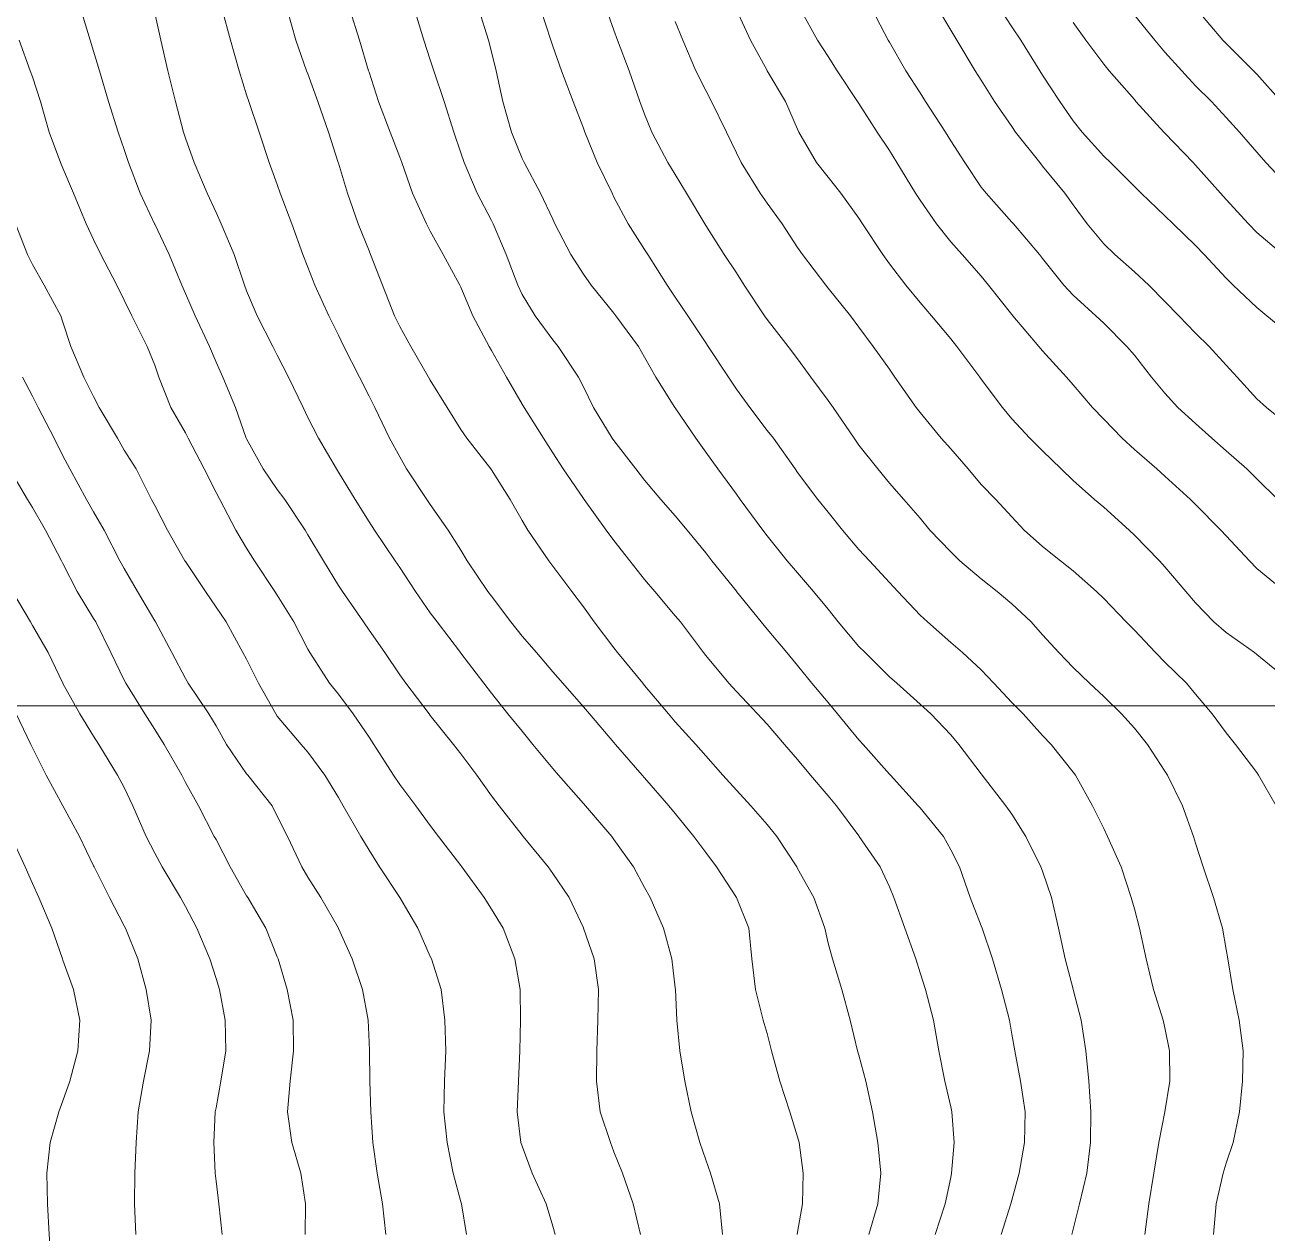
# Model space of a CAD drawing. Header units: centimetres. Extents: x 0 to 642158, y -847 to 649707.
# Drawn here: x 617091.13 to 617111.42, y 620278.77 to 620298.5 of the extents above; entities that cross this region are included whole.
import ezdxf

# ---------------------------------------------------------------- set-up
doc = ezdxf.new("R2010")
doc.units = ezdxf.units.CM
doc.header["$MEASUREMENT"] = 0
doc.layers.add('MEV_grille', color=254, linetype='Continuous', lineweight=9)
doc.layers.add('WAL_topographie 0.5', color=253, linetype='Continuous', lineweight=20)

# ---------------------------------------------------------------- blocks, each defined once
blk = doc.blocks.new('*U114')
at = {"layer": 'MEV_grille', "transparency": 33554687}
blk.add_lwpolyline([(-1338.461, 0), (1338.461, 0)], dxfattribs=at)
blk = doc.blocks.new('*U115')
at = {"layer": 'MEV_grille', "color": 0, "linetype": 'ByBlock', "lineweight": -2, "transparency": 16777216}
blk.add_blockref('*U114', (0, -2100), dxfattribs=at)

msp = doc.modelspace()

# ---------------------------------------------------------------- linework, layer by layer
at = {"layer": 'WAL_topographie 0.5'}
for points in [[(617101.185, 620278.75), (617101.066, 620279.25), (617100.89, 620279.75), (617100.75, 620280.101), (617100.693, 620280.25), (617100.522, 620280.75), (617100.462, 620281.25), (617100.47, 620281.75), (617100.489, 620282.25), (617100.499, 620282.75), (617100.426, 620283.25), (617100.253, 620283.75), (617100.25, 620283.757), (617100.016, 620284.25), (617099.75, 620284.645), (617099.675, 620284.75), (617099.265, 620285.25), (617099.25, 620285.268), (617098.872, 620285.75), (617098.75, 620285.914), (617098.512, 620286.25), (617098.25, 620286.596), (617098.129, 620286.75), (617097.75, 620287.221), (617097.729, 620287.25), (617097.35, 620287.75), (617097.25, 620287.887), (617097.005, 620288.25), (617096.75, 620288.619), (617096.657, 620288.75), (617096.314, 620289.25), (617096.25, 620289.348), (617096.004, 620289.75), (617095.75, 620290.174), (617095.705, 620290.25), (617095.371, 620290.75), (617095.25, 620290.915), (617095.018, 620291.25), (617094.75, 620291.738), (617094.744, 620291.75), (617094.566, 620292.25), (617094.363, 620292.75), (617094.25, 620292.994), (617094.142, 620293.25), (617093.909, 620293.75), (617093.75, 620294.115), (617093.689, 620294.25), (617093.482, 620294.75), (617093.25, 620295.244), (617093.247, 620295.25), (617093.013, 620295.75), (617092.822, 620296.25), (617092.75, 620296.465), (617092.65, 620296.75), (617092.493, 620297.25), (617092.346, 620297.75), (617092.25, 620298.068), (617092.193, 620298.25), (617092.043, 620298.75)], [(617102.523, 620278.75), (617102.475, 620279.25), (617102.329, 620279.75), (617102.25, 620279.967), (617102.155, 620280.25), (617102.009, 620280.75), (617101.909, 620281.25), (617101.826, 620281.75), (617101.779, 620282.25), (617101.753, 620282.75), (617101.75, 620282.777), (617101.695, 620283.25), (617101.56, 620283.75), (617101.343, 620284.25), (617101.25, 620284.416), (617101.071, 620284.75), (617100.75, 620285.201), (617100.715, 620285.25), (617100.285, 620285.75), (617100.25, 620285.788), (617099.846, 620286.25), (617099.75, 620286.359), (617099.426, 620286.75), (617099.25, 620286.968), (617099.017, 620287.25), (617098.75, 620287.586), (617098.624, 620287.75), (617098.25, 620288.242), (617098.244, 620288.25), (617097.86, 620288.75), (617097.75, 620288.899), (617097.509, 620289.25), (617097.25, 620289.639), (617097.176, 620289.75), (617096.837, 620290.25), (617096.75, 620290.388), (617096.524, 620290.75), (617096.25, 620291.198), (617096.216, 620291.25), (617095.925, 620291.75), (617095.75, 620292.089), (617095.671, 620292.25), (617095.433, 620292.75), (617095.25, 620293.109), (617095.18, 620293.25), (617094.924, 620293.75), (617094.75, 620294.157), (617094.713, 620294.25), (617094.546, 620294.75), (617094.336, 620295.25), (617094.25, 620295.435), (617094.105, 620295.75), (617093.893, 620296.25), (617093.75, 620296.65), (617093.717, 620296.75), (617093.589, 620297.25), (617093.464, 620297.75), (617093.348, 620298.25), (617093.25, 620298.692)], [(617103.744, 620278.75), (617103.75, 620278.785), (617103.829, 620279.25), (617103.839, 620279.75), (617103.775, 620280.25), (617103.75, 620280.342), (617103.625, 620280.75), (617103.459, 620281.25), (617103.323, 620281.75), (617103.25, 620282.029), (617103.186, 620282.25), (617103.061, 620282.75), (617103.004, 620283.25), (617102.954, 620283.75), (617102.752, 620284.25), (617102.75, 620284.252), (617102.424, 620284.75), (617102.25, 620284.985), (617102.057, 620285.25), (617101.75, 620285.624), (617101.644, 620285.75), (617101.25, 620286.204), (617101.208, 620286.25), (617100.776, 620286.75), (617100.75, 620286.782), (617100.352, 620287.25), (617100.25, 620287.365), (617099.913, 620287.75), (617099.75, 620287.937), (617099.485, 620288.25), (617099.25, 620288.521), (617099.066, 620288.75), (617098.75, 620289.171), (617098.691, 620289.25), (617098.354, 620289.75), (617098.25, 620289.922), (617098.04, 620290.25), (617097.75, 620290.666), (617097.693, 620290.75), (617097.363, 620291.25), (617097.25, 620291.444), (617097.083, 620291.75), (617096.843, 620292.25), (617096.75, 620292.437), (617096.594, 620292.75), (617096.335, 620293.25), (617096.25, 620293.431), (617096.09, 620293.75), (617095.866, 620294.25), (617095.75, 620294.546), (617095.67, 620294.75), (617095.488, 620295.25), (617095.299, 620295.75), (617095.25, 620295.892), (617095.12, 620296.25), (617094.957, 620296.75), (617094.786, 620297.25), (617094.75, 620297.359), (617094.626, 620297.75), (617094.484, 620298.25), (617094.348, 620298.75)], [(617104.911, 620278.75), (617105.059, 620279.25), (617105.109, 620279.75), (617105.062, 620280.25), (617104.972, 620280.75), (617104.863, 620281.25), (617104.75, 620281.679), (617104.729, 620281.75), (617104.607, 620282.25), (617104.472, 620282.75), (617104.32, 620283.25), (617104.25, 620283.507), (617104.192, 620283.75), (617104.015, 620284.25), (617103.75, 620284.727), (617103.737, 620284.75), (617103.41, 620285.25), (617103.25, 620285.443), (617102.987, 620285.75), (617102.75, 620286.002), (617102.53, 620286.25), (617102.25, 620286.565), (617102.088, 620286.75), (617101.75, 620287.122), (617101.639, 620287.25), (617101.25, 620287.715), (617101.221, 620287.75), (617100.809, 620288.25), (617100.75, 620288.326), (617100.424, 620288.75), (617100.25, 620288.998), (617100.059, 620289.25), (617099.75, 620289.663), (617099.684, 620289.75), (617099.344, 620290.25), (617099.25, 620290.406), (617099.055, 620290.75), (617098.75, 620291.235), (617098.739, 620291.25), (617098.347, 620291.75), (617098.25, 620291.893), (617098.027, 620292.25), (617097.75, 620292.7), (617097.722, 620292.75), (617097.432, 620293.25), (617097.25, 620293.577), (617097.167, 620293.75), (617096.969, 620294.25), (617096.775, 620294.75), (617096.75, 620294.809), (617096.574, 620295.25), (617096.395, 620295.75), (617096.25, 620296.241), (617096.247, 620296.25), (617096.085, 620296.75), (617095.913, 620297.25), (617095.75, 620297.701), (617095.73, 620297.75), (617095.554, 620298.25), (617095.414, 620298.75)], [(617105.995, 620278.75), (617106.161, 620279.25), (617106.25, 620279.68), (617106.265, 620279.75), (617106.307, 620280.25), (617106.269, 620280.75), (617106.25, 620280.834), (617106.156, 620281.25), (617106.058, 620281.75), (617105.971, 620282.25), (617105.836, 620282.75), (617105.75, 620283.023), (617105.678, 620283.25), (617105.501, 620283.75), (617105.323, 620284.25), (617105.25, 620284.424), (617105.098, 620284.75), (617104.755, 620285.25), (617104.75, 620285.256), (617104.383, 620285.75), (617104.25, 620285.914), (617103.959, 620286.25), (617103.75, 620286.505), (617103.535, 620286.75), (617103.25, 620287.08), (617103.093, 620287.25), (617102.75, 620287.615), (617102.624, 620287.75), (617102.25, 620288.202), (617102.213, 620288.25), (617101.836, 620288.75), (617101.75, 620288.85), (617101.417, 620289.25), (617101.25, 620289.446), (617101.009, 620289.75), (617100.75, 620290.08), (617100.624, 620290.25), (617100.263, 620290.75), (617100.25, 620290.768), (617099.92, 620291.25), (617099.75, 620291.512), (617099.597, 620291.75), (617099.282, 620292.25), (617099.25, 620292.306), (617098.994, 620292.75), (617098.75, 620293.182), (617098.71, 620293.25), (617098.445, 620293.75), (617098.25, 620294.217), (617098.233, 620294.25), (617097.96, 620294.75), (617097.75, 620295.133), (617097.687, 620295.25), (617097.459, 620295.75), (617097.284, 620296.25), (617097.25, 620296.339), (617097.096, 620296.75), (617096.905, 620297.25), (617096.75, 620297.728), (617096.743, 620297.75), (617096.594, 620298.25), (617096.435, 620298.75)], [(617107.077, 620278.75), (617107.235, 620279.25), (617107.25, 620279.308), (617107.368, 620279.75), (617107.454, 620280.25), (617107.464, 620280.75), (617107.391, 620281.25), (617107.298, 620281.75), (617107.25, 620282.022), (617107.209, 620282.25), (617107.078, 620282.75), (617106.933, 620283.25), (617106.766, 620283.75), (617106.75, 620283.791), (617106.569, 620284.25), (617106.393, 620284.75), (617106.25, 620285.03), (617106.131, 620285.25), (617105.75, 620285.713), (617105.717, 620285.75), (617105.266, 620286.25), (617105.25, 620286.267), (617104.822, 620286.75), (617104.75, 620286.826), (617104.403, 620287.25), (617104.25, 620287.433), (617103.983, 620287.75), (617103.75, 620288.039), (617103.576, 620288.25), (617103.25, 620288.632), (617103.152, 620288.75), (617102.751, 620289.25), (617102.75, 620289.252), (617102.35, 620289.75), (617102.25, 620289.88), (617101.948, 620290.25), (617101.75, 620290.482), (617101.516, 620290.75), (617101.25, 620291.067), (617101.109, 620291.25), (617100.75, 620291.711), (617100.722, 620291.75), (617100.414, 620292.25), (617100.25, 620292.587), (617100.168, 620292.75), (617099.841, 620293.25), (617099.75, 620293.357), (617099.463, 620293.75), (617099.25, 620294.099), (617099.177, 620294.25), (617098.987, 620294.75), (617098.778, 620295.25), (617098.75, 620295.304), (617098.517, 620295.75), (617098.302, 620296.25), (617098.25, 620296.412), (617098.136, 620296.75), (617097.975, 620297.25), (617097.809, 620297.75), (617097.75, 620297.931), (617097.646, 620298.25), (617097.494, 620298.75)], [(617108.227, 620278.75), (617108.25, 620278.837), (617108.353, 620279.25), (617108.474, 620279.75), (617108.534, 620280.25), (617108.538, 620280.75), (617108.508, 620281.25), (617108.458, 620281.75), (617108.38, 620282.25), (617108.252, 620282.75), (617108.25, 620282.755), (617108.118, 620283.25), (617108.01, 620283.75), (617107.895, 620284.25), (617107.75, 620284.679), (617107.724, 620284.75), (617107.475, 620285.25), (617107.25, 620285.611), (617107.153, 620285.75), (617106.765, 620286.25), (617106.75, 620286.268), (617106.384, 620286.75), (617106.25, 620286.908), (617105.923, 620287.25), (617105.75, 620287.406), (617105.37, 620287.75), (617105.25, 620287.854), (617104.851, 620288.25), (617104.75, 620288.351), (617104.411, 620288.75), (617104.25, 620288.96), (617104.01, 620289.25), (617103.75, 620289.553), (617103.578, 620289.75), (617103.25, 620290.156), (617103.179, 620290.25), (617102.81, 620290.75), (617102.75, 620290.836), (617102.444, 620291.25), (617102.25, 620291.525), (617102.086, 620291.75), (617101.75, 620292.245), (617101.746, 620292.25), (617101.435, 620292.75), (617101.25, 620293.073), (617101.149, 620293.25), (617100.781, 620293.75), (617100.75, 620293.791), (617100.378, 620294.25), (617100.25, 620294.429), (617100.046, 620294.75), (617099.786, 620295.25), (617099.75, 620295.325), (617099.552, 620295.75), (617099.281, 620296.25), (617099.25, 620296.317), (617099.078, 620296.75), (617098.937, 620297.25), (617098.823, 620297.75), (617098.75, 620298.059), (617098.703, 620298.25), (617098.54, 620298.75)], [(617109.421, 620278.75), (617109.484, 620279.25), (617109.567, 620279.75), (617109.651, 620280.25), (617109.75, 620280.75), (617109.75, 620280.75), (617109.828, 620281.25), (617109.825, 620281.75), (617109.75, 620282.125), (617109.722, 620282.25), (617109.565, 620282.75), (617109.444, 620283.25), (617109.334, 620283.75), (617109.25, 620284.065), (617109.197, 620284.25), (617109.032, 620284.75), (617108.812, 620285.25), (617108.75, 620285.378), (617108.566, 620285.75), (617108.286, 620286.25), (617108.25, 620286.297), (617107.89, 620286.75), (617107.75, 620286.898), (617107.433, 620287.25), (617107.25, 620287.437), (617106.957, 620287.75), (617106.75, 620287.969), (617106.443, 620288.25), (617106.25, 620288.416), (617105.869, 620288.75), (617105.75, 620288.863), (617105.387, 620289.25), (617105.25, 620289.394), (617104.925, 620289.75), (617104.75, 620289.933), (617104.481, 620290.25), (617104.25, 620290.541), (617104.078, 620290.75), (617103.75, 620291.191), (617103.708, 620291.25), (617103.353, 620291.75), (617103.25, 620291.878), (617102.967, 620292.25), (617102.75, 620292.552), (617102.618, 620292.75), (617102.289, 620293.25), (617102.25, 620293.308), (617101.957, 620293.75), (617101.75, 620294.053), (617101.618, 620294.25), (617101.301, 620294.75), (617101.25, 620294.834), (617100.984, 620295.25), (617100.75, 620295.685), (617100.718, 620295.75), (617100.475, 620296.25), (617100.272, 620296.75), (617100.25, 620296.815), (617100.084, 620297.25), (617099.895, 620297.75), (617099.75, 620298.154), (617099.718, 620298.25), (617099.553, 620298.75)], [(617110.544, 620278.75), (617110.587, 620279.25), (617110.699, 620279.75), (617110.75, 620279.912), (617110.865, 620280.25), (617110.97, 620280.75), (617111.018, 620281.25), (617111.029, 620281.75), (617110.962, 620282.25), (617110.861, 620282.75), (617110.777, 620283.25), (617110.75, 620283.403), (617110.689, 620283.75), (617110.543, 620284.25), (617110.375, 620284.75), (617110.25, 620285.141), (617110.215, 620285.25), (617110.039, 620285.75), (617109.793, 620286.25), (617109.75, 620286.316), (617109.466, 620286.75), (617109.25, 620287.015), (617109.039, 620287.25), (617108.75, 620287.533), (617108.52, 620287.75), (617108.25, 620288.009), (617108.014, 620288.25), (617107.75, 620288.539), (617107.564, 620288.75), (617107.25, 620289.045), (617107.007, 620289.25), (617106.75, 620289.456), (617106.399, 620289.75), (617106.25, 620289.894), (617105.908, 620290.25), (617105.75, 620290.445), (617105.487, 620290.75), (617105.25, 620291.018), (617105.062, 620291.25), (617104.75, 620291.638), (617104.671, 620291.75), (617104.332, 620292.25), (617104.25, 620292.368), (617103.966, 620292.75), (617103.75, 620293.046), (617103.594, 620293.25), (617103.25, 620293.69), (617103.207, 620293.75), (617102.878, 620294.25), (617102.75, 620294.45), (617102.549, 620294.75), (617102.25, 620295.222), (617102.233, 620295.25), (617101.934, 620295.75), (617101.75, 620296.055), (617101.632, 620296.25), (617101.37, 620296.75), (617101.25, 620297.042), (617101.175, 620297.25), (617100.996, 620297.75), (617100.809, 620298.25), (617100.75, 620298.411), (617100.627, 620298.75)], [(617111.75, 620287.81), (617111.25, 620288.218), (617111.21, 620288.25), (617110.75, 620288.581), (617110.547, 620288.75), (617110.25, 620289.065), (617110.091, 620289.25), (617109.75, 620289.649), (617109.659, 620289.75), (617109.25, 620290.169), (617109.166, 620290.25), (617108.75, 620290.627), (617108.601, 620290.75), (617108.25, 620291.059), (617108.056, 620291.25), (617107.75, 620291.547), (617107.543, 620291.75), (617107.25, 620292.067), (617107.095, 620292.25), (617106.75, 620292.713), (617106.724, 620292.75), (617106.351, 620293.25), (617106.25, 620293.371), (617105.936, 620293.75), (617105.75, 620293.965), (617105.519, 620294.25), (617105.25, 620294.599), (617105.139, 620294.75), (617104.809, 620295.25), (617104.75, 620295.342), (617104.456, 620295.75), (617104.25, 620296.013), (617104.06, 620296.25), (617103.771, 620296.75), (617103.75, 620296.796), (617103.55, 620297.25), (617103.253, 620297.75), (617103.25, 620297.755), (617102.981, 620298.25), (617102.75, 620298.747)], [(617111.709, 620289.25), (617111.25, 620289.625), (617111.132, 620289.75), (617110.75, 620290.159), (617110.663, 620290.25), (617110.25, 620290.671), (617110.169, 620290.75), (617109.75, 620291.131), (617109.618, 620291.25), (617109.25, 620291.566), (617109.051, 620291.75), (617108.75, 620292.062), (617108.569, 620292.25), (617108.25, 620292.624), (617108.14, 620292.75), (617107.75, 620293.176), (617107.688, 620293.25), (617107.265, 620293.75), (617107.25, 620293.77), (617106.87, 620294.25), (617106.75, 620294.394), (617106.435, 620294.75), (617106.25, 620294.957), (617106.016, 620295.25), (617105.75, 620295.636), (617105.675, 620295.75), (617105.371, 620296.25), (617105.25, 620296.45), (617105.051, 620296.75), (617104.75, 620297.216), (617104.729, 620297.25), (617104.398, 620297.75), (617104.25, 620297.985), (617104.073, 620298.25), (617103.799, 620298.75)], [(617111.592, 620290.75), (617111.25, 620291.085), (617111.088, 620291.25), (617110.75, 620291.546), (617110.514, 620291.75), (617110.25, 620291.99), (617109.959, 620292.25), (617109.75, 620292.488), (617109.531, 620292.75), (617109.25, 620293.106), (617109.129, 620293.25), (617108.75, 620293.629), (617108.62, 620293.75), (617108.25, 620294.084), (617108.099, 620294.25), (617107.75, 620294.687), (617107.702, 620294.75), (617107.276, 620295.25), (617107.25, 620295.28), (617106.827, 620295.75), (617106.75, 620295.851), (617106.481, 620296.25), (617106.25, 620296.608), (617106.164, 620296.75), (617105.839, 620297.25), (617105.75, 620297.391), (617105.517, 620297.75), (617105.25, 620298.218), (617105.231, 620298.25), (617104.967, 620298.75)], [(617111.75, 620291.973), (617111.407, 620292.25), (617111.25, 620292.393), (617110.93, 620292.75), (617110.75, 620292.941), (617110.472, 620293.25), (617110.25, 620293.468), (617109.979, 620293.75), (617109.75, 620293.985), (617109.484, 620294.25), (617109.25, 620294.47), (617108.931, 620294.75), (617108.75, 620294.924), (617108.48, 620295.25), (617108.25, 620295.562), (617108.112, 620295.75), (617107.75, 620296.195), (617107.704, 620296.25), (617107.311, 620296.75), (617107.25, 620296.84), (617106.964, 620297.25), (617106.75, 620297.596), (617106.652, 620297.75), (617106.351, 620298.25), (617106.25, 620298.416), (617106.051, 620298.75)], [(617111.75, 620293.471), (617111.415, 620293.75), (617111.25, 620293.883), (617110.862, 620294.25), (617110.75, 620294.363), (617110.389, 620294.75), (617110.25, 620294.897), (617109.886, 620295.25), (617109.75, 620295.384), (617109.362, 620295.75), (617109.25, 620295.858), (617108.862, 620296.25), (617108.75, 620296.358), (617108.397, 620296.75), (617108.25, 620296.934), (617108.031, 620297.25), (617107.75, 620297.677), (617107.705, 620297.75), (617107.394, 620298.25), (617107.25, 620298.465), (617107.064, 620298.75)], [(617111.75, 620295.877), (617111.396, 620296.25), (617111.25, 620296.423), (617110.968, 620296.75), (617110.75, 620296.99), (617110.509, 620297.25), (617110.25, 620297.506), (617110.027, 620297.75), (617109.75, 620298.054), (617109.582, 620298.25), (617109.25, 620298.66)], [(617111.646, 620297.25), (617111.25, 620297.695), (617111.195, 620297.75), (617110.75, 620298.195), (617110.694, 620298.25), (617110.27, 620298.75)], [(617111.565, 620285.75), (617111.28, 620286.25), (617111.25, 620286.293), (617110.9, 620286.75), (617110.75, 620286.938), (617110.519, 620287.25), (617110.25, 620287.572), (617110.103, 620287.75), (617109.75, 620288.095), (617109.595, 620288.25), (617109.25, 620288.614), (617109.117, 620288.75), (617108.75, 620289.132), (617108.629, 620289.25), (617108.25, 620289.586), (617108.043, 620289.75), (617107.75, 620289.983), (617107.452, 620290.25), (617107.25, 620290.466), (617106.988, 620290.75), (617106.75, 620290.997), (617106.538, 620291.25), (617106.25, 620291.576), (617106.092, 620291.75), (617105.75, 620292.173), (617105.688, 620292.25), (617105.339, 620292.75), (617105.25, 620292.876), (617104.983, 620293.25), (617104.75, 620293.564), (617104.611, 620293.75), (617104.25, 620294.2), (617104.209, 620294.25), (617103.832, 620294.75), (617103.75, 620294.866), (617103.498, 620295.25), (617103.25, 620295.589), (617103.14, 620295.75), (617102.826, 620296.25), (617102.75, 620296.411), (617102.586, 620296.75), (617102.345, 620297.25), (617102.25, 620297.43), (617102.089, 620297.75), (617101.874, 620298.25), (617101.75, 620298.556)], [(617111.674, 620294.75), (617111.25, 620295.112), (617111.116, 620295.25), (617110.75, 620295.649), (617110.659, 620295.75), (617110.25, 620296.211), (617110.212, 620296.25), (617109.75, 620296.734), (617109.733, 620296.75), (617109.276, 620297.25), (617109.25, 620297.281), (617108.84, 620297.75), (617108.75, 620297.859), (617108.456, 620298.25), (617108.25, 620298.536)], [(617099.788, 620278.75), (617099.75, 620278.885), (617099.641, 620279.25), (617099.415, 620279.75), (617099.25, 620280.191), (617099.231, 620280.25), (617099.171, 620280.75), (617099.191, 620281.25), (617099.214, 620281.75), (617099.224, 620282.25), (617099.215, 620282.75), (617099.131, 620283.25), (617098.94, 620283.75), (617098.75, 620284.062), (617098.629, 620284.25), (617098.267, 620284.75), (617098.25, 620284.772), (617097.885, 620285.25), (617097.75, 620285.428), (617097.515, 620285.75), (617097.25, 620286.098), (617097.147, 620286.25), (617096.829, 620286.75), (617096.75, 620286.871), (617096.489, 620287.25), (617096.25, 620287.571), (617096.105, 620287.75), (617095.783, 620288.25), (617095.75, 620288.306), (617095.521, 620288.75), (617095.25, 620289.188), (617095.21, 620289.25), (617094.876, 620289.75), (617094.75, 620289.957), (617094.571, 620290.25), (617094.31, 620290.75), (617094.25, 620290.864), (617094.058, 620291.25), (617093.794, 620291.75), (617093.75, 620291.839), (617093.509, 620292.25), (617093.317, 620292.75), (617093.25, 620292.941), (617093.124, 620293.25), (617092.873, 620293.75), (617092.75, 620294.005), (617092.632, 620294.25), (617092.368, 620294.75), (617092.25, 620294.997), (617092.129, 620295.25), (617091.924, 620295.75), (617091.75, 620296.159), (617091.708, 620296.25), (617091.522, 620296.75), (617091.381, 620297.25), (617091.25, 620297.649), (617091.216, 620297.75), (617091.032, 620298.25)], [(617098.341, 620278.75), (617098.26, 620279.25), (617098.25, 620279.283), (617098.125, 620279.75), (617098.025, 620280.25), (617097.972, 620280.75), (617097.983, 620281.25), (617098.002, 620281.75), (617097.989, 620282.25), (617097.927, 620282.75), (617097.768, 620283.25), (617097.75, 620283.287), (617097.544, 620283.75), (617097.25, 620284.25), (617097.25, 620284.25), (617096.918, 620284.75), (617096.75, 620285.025), (617096.615, 620285.25), (617096.329, 620285.75), (617096.25, 620285.883), (617096.029, 620286.25), (617095.75, 620286.626), (617095.638, 620286.75), (617095.25, 620287.211), (617095.225, 620287.25), (617094.942, 620287.75), (617094.75, 620288.141), (617094.689, 620288.25), (617094.417, 620288.75), (617094.25, 620288.992), (617094.079, 620289.25), (617093.75, 620289.735), (617093.741, 620289.75), (617093.458, 620290.25), (617093.25, 620290.651), (617093.196, 620290.75), (617092.944, 620291.25), (617092.75, 620291.558), (617092.639, 620291.75), (617092.342, 620292.25), (617092.25, 620292.43), (617092.093, 620292.75), (617091.879, 620293.25), (617091.75, 620293.646), (617091.713, 620293.75), (617091.445, 620294.25), (617091.25, 620294.588), (617091.173, 620294.75), (617090.974, 620295.25)], [(617097.026, 620278.75), (617096.97, 620279.25), (617096.882, 620279.75), (617096.809, 620280.25), (617096.776, 620280.75), (617096.764, 620281.25), (617096.755, 620281.75), (617096.75, 620281.887), (617096.737, 620282.25), (617096.644, 620282.75), (617096.471, 620283.25), (617096.25, 620283.747), (617096.248, 620283.75), (617095.962, 620284.25), (617095.75, 620284.584), (617095.654, 620284.75), (617095.417, 620285.25), (617095.25, 620285.582), (617095.166, 620285.75), (617094.767, 620286.25), (617094.75, 620286.271), (617094.423, 620286.75), (617094.25, 620287.053), (617094.131, 620287.25), (617093.797, 620287.75), (617093.75, 620287.829), (617093.527, 620288.25), (617093.262, 620288.75), (617093.25, 620288.771), (617092.968, 620289.25), (617092.75, 620289.621), (617092.68, 620289.75), (617092.42, 620290.25), (617092.25, 620290.546), (617092.136, 620290.75), (617091.86, 620291.25), (617091.75, 620291.464), (617091.607, 620291.75), (617091.347, 620292.25), (617091.25, 620292.436), (617091.088, 620292.75)], [(617095.707, 620278.75), (617095.71, 620279.25), (617095.633, 620279.75), (617095.488, 620280.25), (617095.418, 620280.75), (617095.461, 620281.25), (617095.517, 620281.75), (617095.51, 620282.25), (617095.413, 620282.75), (617095.263, 620283.25), (617095.25, 620283.283), (617095.065, 620283.75), (617094.768, 620284.25), (617094.75, 620284.281), (617094.479, 620284.75), (617094.25, 620285.197), (617094.221, 620285.25), (617093.962, 620285.75), (617093.75, 620286.129), (617093.694, 620286.25), (617093.405, 620286.75), (617093.25, 620286.993), (617093.086, 620287.25), (617092.776, 620287.75), (617092.75, 620287.802), (617092.534, 620288.25), (617092.284, 620288.75), (617092.25, 620288.805), (617091.98, 620289.25), (617091.75, 620289.706), (617091.726, 620289.75), (617091.463, 620290.25), (617091.25, 620290.62), (617091.168, 620290.75), (617090.878, 620291.25)], [(617094.352, 620278.75), (617094.298, 620279.25), (617094.25, 620279.618), (617094.236, 620279.75), (617094.216, 620280.25), (617094.238, 620280.75), (617094.25, 620280.816), (617094.328, 620281.25), (617094.411, 620281.75), (617094.4, 620282.25), (617094.306, 620282.75), (617094.25, 620282.929), (617094.15, 620283.25), (617093.938, 620283.75), (617093.75, 620284.107), (617093.671, 620284.25), (617093.372, 620284.75), (617093.25, 620284.976), (617093.107, 620285.25), (617092.889, 620285.75), (617092.75, 620286.047), (617092.639, 620286.25), (617092.337, 620286.75), (617092.25, 620286.886), (617092.026, 620287.25), (617091.75, 620287.747), (617091.749, 620287.75), (617091.509, 620288.25), (617091.25, 620288.695), (617091.219, 620288.75), (617090.928, 620289.25)], [(617092.938, 620278.75), (617092.92, 620279.25), (617092.926, 620279.75), (617092.944, 620280.25), (617092.979, 620280.75), (617093.064, 620281.25), (617093.165, 620281.75), (617093.189, 620282.25), (617093.108, 620282.75), (617092.973, 620283.25), (617092.77, 620283.75), (617092.75, 620283.787), (617092.511, 620284.25), (617092.26, 620284.75), (617092.25, 620284.771), (617092.019, 620285.25), (617091.75, 620285.75), (617091.75, 620285.75), (617091.477, 620286.25), (617091.25, 620286.697), (617091.225, 620286.75), (617090.987, 620287.25)], [(617091.125, 620275.75), (617091.25, 620276.001), (617091.378, 620276.25), (617091.564, 620276.75), (617091.626, 620277.25), (617091.607, 620277.75), (617091.561, 620278.25), (617091.523, 620278.75), (617091.496, 620279.25), (617091.486, 620279.75), (617091.538, 620280.25), (617091.68, 620280.75), (617091.75, 620280.93), (617091.86, 620281.25), (617091.993, 620281.75), (617092.026, 620282.25), (617091.922, 620282.75), (617091.75, 620283.23), (617091.743, 620283.25), (617091.568, 620283.75), (617091.355, 620284.25), (617091.25, 620284.478), (617091.133, 620284.75), (617090.904, 620285.25)]]:
    msp.add_lwpolyline(points, dxfattribs=at)

# ---------------------------------------------------------------- block references
at = {"layer": 'MEV_grille', "transparency": 33554687}
msp.add_blockref('*U115', (616669.481, 622387.381), dxfattribs=at)

doc.saveas('drawing.dxf')
